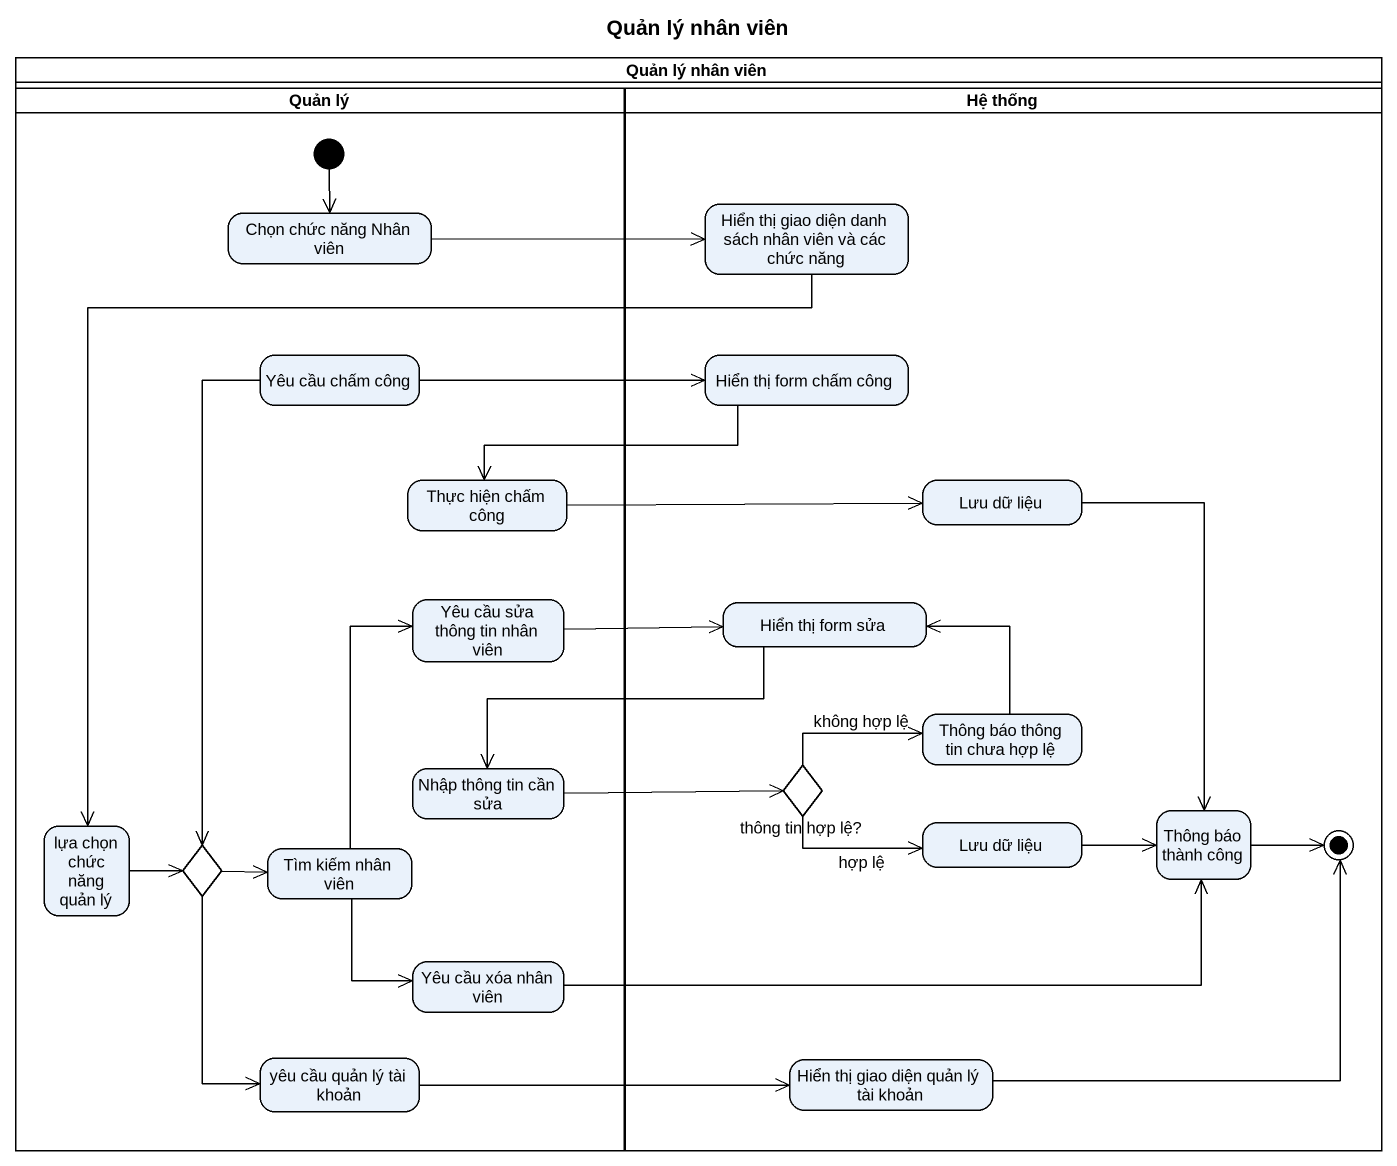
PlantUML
@startuml
title Quản lý nhân viên
hide empty description
state "Quản lý nhân viên" as Quản_lý_nhân_viên <<partition>> {
  state "Quản lý" as Quản_lý <<partition>> {
    state "Chọn chức năng Nhân viên" as Chọn_chức_năng_Nhân_viên
    state "Yêu cầu chấm công" as Yêu_cầu_chấm_công
    state "Thực hiện chấm công" as Thực_hiện_chấm_công
    state "Yêu cầu sửa thông tin nhân viên" as Yêu_cầu_sửa_thông_tin_nhân
    state "lựa chọn chức năng quản lý" as lựa_chọn_chức_năng_quản_lý
    state "Nhập thông tin cần sửa" as Nhập_thông_tin_cần_sửa
    state choice1 <<choice>>
    state "Tìm kiếm nhân viên" as Tìm_kiếm_nhân_viên
    state "Yêu cầu xóa nhân viên" as Yêu_cầu_xóa_nhân_viên
    state "yêu cầu quản lý tài khoản" as yêu_cầu_quản_lý_tài_khoản
    [*] --> Chọn_chức_năng_Nhân_viên
  }
  state "Hệ thống" as Hệ_thống <<partition>> {
    state "Hiển thị giao diện danh sách nhân viên và các chức năng" as Hiển_thị_giao_diện_danh
    state "Hiển thị form chấm công" as Hiển_thị_form_chấm_công
    state "Lưu dữ liệu" as Lưu_dữ_liệu
    state "Hiển thị form sửa" as Hiển_thị_form_sửa
    state "Thông báo thông tin chưa hợp lệ" as Thông_báo_thông_tin_chưa
    state "thông tin hợp lệ?" as thông_tin_hợp_lệ <<choice>>
    state "Lưu dữ liệu" as Lưu_dữ_liệu_2
    state "Thông báo thành công" as Thông_báo_thành_công
    state "Hiển thị giao diện quản lý tài khoản" as Hiển_thị_giao_diện_quản_lý
    Thông_báo_thành_công -right-> [*]
    Hiển_thị_giao_diện_quản_lý -right-> [*]
  }
}
Chọn_chức_năng_Nhân_viên -right-> Hiển_thị_giao_diện_danh
Hiển_thị_giao_diện_danh --> lựa_chọn_chức_năng_quản_lý
Yêu_cầu_chấm_công -right-> Hiển_thị_form_chấm_công
Yêu_cầu_chấm_công --> choice1
Hiển_thị_form_chấm_công -left-> Thực_hiện_chấm_công
Thực_hiện_chấm_công -right-> Lưu_dữ_liệu
Lưu_dữ_liệu --> Thông_báo_thành_công
Yêu_cầu_sửa_thông_tin_nhân -right-> Hiển_thị_form_sửa
Hiển_thị_form_sửa -left-> Nhập_thông_tin_cần_sửa
Thông_báo_thông_tin_chưa -up-> Hiển_thị_form_sửa
lựa_chọn_chức_năng_quản_lý -right-> choice1
Nhập_thông_tin_cần_sửa -right-> thông_tin_hợp_lệ
thông_tin_hợp_lệ -right-> Thông_báo_thông_tin_chưa : không hợp lệ
thông_tin_hợp_lệ -right-> Lưu_dữ_liệu_2 : hợp lệ
Lưu_dữ_liệu_2 -right-> Thông_báo_thành_công
choice1 -right-> Tìm_kiếm_nhân_viên
choice1 --> yêu_cầu_quản_lý_tài_khoản
Tìm_kiếm_nhân_viên -up-> Yêu_cầu_sửa_thông_tin_nhân
Tìm_kiếm_nhân_viên --> Yêu_cầu_xóa_nhân_viên
Yêu_cầu_xóa_nhân_viên -right-> Thông_báo_thành_công
yêu_cầu_quản_lý_tài_khoản -right-> Hiển_thị_giao_diện_quản_lý
@enduml
